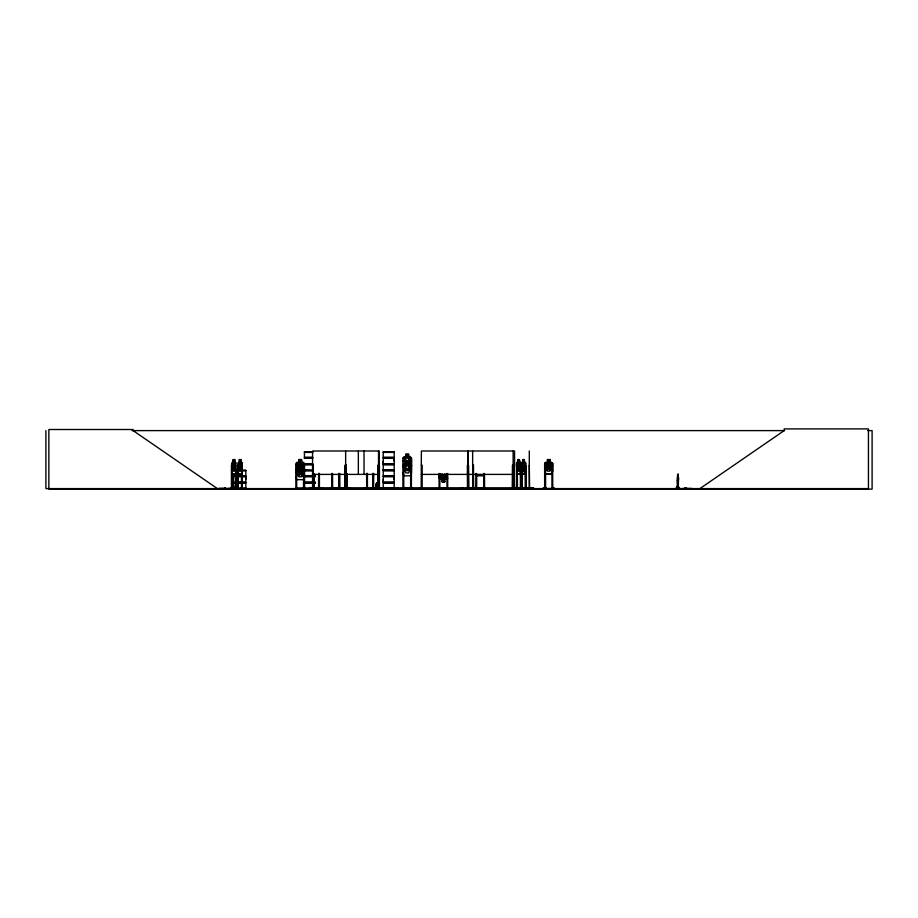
<?xml version="1.0" encoding="UTF-8"?>
<svg xmlns="http://www.w3.org/2000/svg" width="918" height="918" viewBox="0 0 918 918"><rect width="100%" height="100%" fill="white"/><g stroke="black" fill="none" stroke-linecap="round" stroke-linejoin="round"><path stroke-width="1.38" d="M245.817 479.425L245.817 476.729L234.882 476.729M383.242 482.111L383.242 476.729L394.189 476.729L394.178 482.111L383.242 482.111L383.254 479.425M383.242 463.705L383.242 458.334L394.189 458.334L394.178 463.705L383.242 463.705L383.254 461.02M394.178 479.425L394.178 476.729M394.178 461.02L394.178 458.334M350.033 488.169L329.952 488.135L333.59 488.606M511.119 488.124L533.828 488.491L511.096 488.606M233.31 479.804L233.115 487.722L232.816 479.804M233.275 480.206L232.931 487.733M232.92 478.829L233.023 477.142L233.218 479.334M232.92 479.334L233.069 474.181M233.298 486.574L234.205 486.437M234.297 486.804L233.298 486.781M678.299 487.722L678.459 480.206A1.951 0.78 -90 0 0 678.299 477.142L678.287 474.778M376.564 488.537L376.793 482.994L376.988 485.76M233.195 479.804L233.115 475.031M678.482 487.86L677.53 487.722L677.369 480.206A1.951 0.78 -90 0 1 677.53 477.142L677.84 474.181M676.795 486.437L677.622 486.953M677.725 486.976L677.014 486.988L677.461 486.597M376.529 485.76L376.747 482.994M218.243 488.594L220.171 488.353M234.239 488.594L234.319 487.332L232.392 487.332L232.392 488.353M383.139 470.096L394.201 470.257M300.129 467.308C299.911 469.132 305.396 473.263 300.771 466.792C304.776 462.534 301.035 462.19 300.025 466.31M375.829 488.537L376.678 482.994L375.37 488.537M677.541 474.778L678.127 474.09M235.547 474.044L236.075 471.175L235.628 474.044L232.162 474.044L231.806 463.464L233.241 462.442M241.755 474.044L241.744 462.442M242.329 471.186L241.836 474.044L238.37 474.044L238.014 471.186M518.016 462.442L516.96 462.442L516.501 463.464L516.937 474.044L520.403 474.044L520.896 463.452L520.288 462.534M520.403 474.044L520.85 471.175M525.188 473.952L525.842 471.186L525.257 474.044L521.837 474.044L521.929 462.442L521.401 488.606M525.199 474.044L525.75 471.175M375.623 488.537L376.644 482.994M300.197 467.457C300.737 470.027 294.483 472.518 299.578 466.78C295.16 461.49 300.106 463.406 300.152 466M227.675 488.537L245.944 488.169M233.883 488.537L233.964 486.437M512.806 488.537L512.76 487.756M520.403 488.537L520.449 465.219L521.114 465.219L521.103 488.606M517.5 488.594L517.213 465.219L516.559 465.219M525.28 488.169L525.383 465.219L526.048 465.219L526.048 488.606M375.301 488.537L376.587 482.994L378.365 488.537M309.458 488.537L322.516 488.169L304.409 488.594L304.306 487.756M677.014 486.942L677.748 486.873M522.17 463.498L522.893 462.534L522.158 463.498L522.881 471.175L524.247 471.175L524.947 468.868L524.981 463.498L524.247 462.534L524.947 463.498M524.247 471.175L524.981 468.868M369.22 488.491L363.918 488.135L382.508 488.169L371.044 488.548M369.22 488.169L363.907 488.169M304.501 471.186L303.514 474.044L296.755 474.044L295.86 471.186L296.824 473.952L303.445 473.952M303.445 479.563L304.397 476.775L312.636 476.729M304.501 476.786L303.514 479.655L296.755 479.655L295.86 476.786M411.539 465.862L410.553 468.731L403.794 468.731L402.899 465.862M484.107 473.872L483.534 475.822L476.775 475.822L476.27 473.872M470.36 488.169L474.858 488.606M329.929 488.537L333.521 488.537M676.314 488.594L692.161 488.594L684.197 488.353M677.266 488.594L677.553 487.332M542.974 488.537L554.472 488.548M542.986 488.169L546.13 488.124L542.986 488.491M514.562 488.606L514.562 451.002L421.373 451.002L421.201 488.135M439.056 488.491L439.114 473.47M467.17 488.594L467.273 487.756M475.708 488.169L475.891 473.47M238.473 462.442L237.9 488.606M517.041 462.442L516.559 488.606M521.481 463.464L521.849 462.442L522.927 462.442M521.435 463.51L521.872 462.534L525.303 462.534M442.912 474.629C439.011 478.565 442.442 479.437 443.532 475.294C444.519 479.666 447.915 477.945 444.105 474.64M233.287 462.534L232.575 463.498L232.575 468.868L233.287 471.175L234.629 471.175L235.352 463.498L234.687 459.562L233.161 459.562L233.206 462.534L233.287 459.654L234.629 459.654M239.495 462.534L238.783 463.498L238.783 468.868L239.495 471.175L240.837 471.175L241.56 468.868L241.56 463.498L240.837 462.534M232.977 474.09L233.229 474.778M544.73 463.51L545.567 462.534M403.002 458.185L403.863 457.21L410.484 457.21L411.436 458.174L411.402 488.606M402.899 465.242L403.817 464.21L405.779 464.21M447.812 477.957L446.894 478.978L444.932 478.978M241.468 488.548L241.537 473.47M547.426 462.534L546.072 463.498L546.072 468.868L547.426 471.175L549.939 471.175L551.282 468.868L551.282 463.498L549.939 462.534L549.939 459.654L547.426 459.654M699.906 488.606L784.179 430.611L784.179 428.901L868.439 428.901L868.439 488.606L45.9 488.606L45.9 430.611M298.832 468.146L297.398 469.098L297.398 474.468L298.832 476.775L301.529 476.775L302.963 474.468L302.963 469.098L301.529 468.146M402.658 488.548L402.807 487.756M383.219 488.399L383.254 483.189L394.189 483.189L394.189 488.376L383.219 488.594M132.054 430.611L784.615 430.611M867.797 430.611L872.1 430.611L872.1 489.099L48.861 489.099L48.861 429.509L133.133 429.509L133.133 430.611L217.394 488.606M304.42 451.851L312.648 451.851M383.231 451.851L394.201 451.851M312.648 452.069L304.42 452.069L304.443 457.256L312.636 457.256M304.443 452.39L312.636 452.39M383.254 452.39L394.178 452.39M405.871 454.341L408.567 454.33L408.556 457.21L410.002 458.174L410.002 463.544L408.567 465.851L405.882 465.851L404.436 463.544L404.436 458.174L405.871 457.21L405.779 454.238L408.659 454.238L408.659 457.118L410.518 457.118L411.539 458.128L411.539 472.965L410.553 475.822L403.794 475.822L402.899 472.954M405.779 457.118L403.817 457.118L402.899 458.151L402.899 488.606M304.351 457.623L312.682 457.623M383.173 457.623L394.27 457.623M304.351 457.956L312.682 457.956M383.173 457.956L394.27 457.956M304.432 458.334L312.636 458.334M238.382 462.442L239.449 462.442L239.368 459.562L240.895 459.562L240.757 462.534M522.835 459.562L524.385 459.562L524.35 462.442M239.414 459.654L240.837 459.654M298.832 459.654L301.529 459.654L301.529 462.534L302.963 463.498L302.963 468.868L301.529 471.175L298.832 471.175L297.398 468.868L297.398 463.498L298.832 462.534L298.74 459.562L301.62 459.562L301.62 462.442L303.479 462.442L304.501 463.452L304.615 488.548M517.981 459.654L519.404 459.654L520.047 463.498L520.047 468.868L519.324 471.175L517.981 471.175L517.259 468.868L517.936 459.562L519.462 459.562L519.404 462.534M522.881 459.654L524.327 459.654M402.899 460.859L411.539 460.859M405.779 461.329L408.659 461.329L408.659 464.21L410.518 464.21L411.539 465.231L410.702 465.219L410.61 488.606M405.871 461.433L408.567 461.433M234.595 462.442L235.616 462.442M240.803 462.442L241.824 462.442M298.74 462.442L296.778 462.442L295.86 463.464L295.906 488.606M519.37 462.442L520.391 462.442M524.201 462.442L525.326 462.442L525.784 463.498L525.176 462.442M547.369 462.442L545.499 462.442L544.638 463.464L544.649 488.606M550.031 462.442L551.798 462.442L552.751 463.452L551.729 462.534M238.405 462.534L241.801 462.534M296.824 462.534L303.445 462.534M516.972 462.534L520.368 462.534M545.544 462.534L551.764 462.534M405.882 463.544L408.567 463.544M524.247 463.498L522.468 463.487L523.375 466.78L522.422 470.211L523.685 467.411L524.958 470.096L523.983 466.792L524.901 463.487L523.662 466.126L522.87 463.464L522.893 468.868L524.247 468.868M304.432 463.705L312.636 463.705M304.351 464.083L312.682 464.083M383.173 464.083L394.27 464.083M304.351 464.416L312.682 464.416M383.173 464.416L394.27 464.416M403.863 464.313L410.484 464.313M304.432 464.795L312.636 464.795M298.74 465.162L301.62 465.162L301.62 468.042L303.479 468.042L304.501 469.064M235.329 465.219L235.995 465.219M241.537 465.219L242.203 465.219M295.814 465.219L296.606 465.219L296.698 488.606M298.832 465.265L301.529 465.265M304.397 465.219L303.606 465.219L303.514 488.606M312.556 465.219L313.325 465.219L313.348 488.606L313.394 487.756M402.899 465.219L403.69 465.219L403.782 488.606M421.373 465.219L422.165 465.219L422.165 488.606M472.632 465.219L473.47 465.219L473.55 488.606M514.562 465.219L513.77 465.219L513.678 488.606M521.447 465.219L522.112 465.219M529.284 465.219L529.594 488.606M544.626 465.219L545.476 465.219L545.556 488.606M552.774 465.219L551.925 465.219L551.947 488.606M298.74 468.042L296.778 468.042L295.86 469.075L296.824 468.146L303.445 468.146M410.484 468.628L403.863 468.628L403.002 465.851M304.443 469.832L312.648 470.257M383.254 469.832L394.178 469.832L394.189 464.795L383.242 464.795L383.242 469.97L394.201 469.982M235.605 470.257L237.636 470.245M241.767 470.245L245.84 470.257M235.605 470.452L237.613 470.475M241.778 470.452L245.84 470.475L245.817 475.65L234.882 475.65M304.42 470.441L312.648 470.475M235.628 470.785L237.636 470.785M241.767 470.785L245.817 470.785M304.443 470.785L312.636 470.785M383.254 470.785L394.178 470.785M544.638 471.186L545.51 474.044L551.833 474.044L552.751 471.186L552.625 463.498L552.751 488.606L552.854 487.756L551.833 487.756L551.833 488.606M232.197 473.952L235.593 473.952M238.405 473.952L241.801 473.952M516.972 473.952L520.368 473.952M521.872 473.952L525.303 473.952M545.544 473.952L551.764 473.952M312.556 474.399L379.214 474.399M421.373 474.399L514.562 474.399M677.53 475.031L677.645 477.142M304.432 475.65L312.636 475.65M313.772 475.65L315.379 475.65M234.813 476.029L245.909 476.029M304.351 476.029L312.682 476.029M313.83 476.029L315.459 476.029M383.173 476.029L394.27 476.029M234.813 476.362L245.909 476.362M304.351 476.362L312.682 476.362M313.83 476.362L315.459 476.362M383.173 476.362L394.27 476.362M313.772 476.729L315.379 476.729M446.859 478.886L440.238 478.886L439.183 477.968L439.274 474.09M232.851 480.206L232.805 479.334M677.369 480.206L677.645 487.722M444.84 481.766L442.155 481.766L442.155 478.886L440.709 477.922L440.709 473.895M234.882 482.111L245.829 482.111L245.829 476.729M304.432 482.111L312.636 482.111M313.772 482.111L315.379 482.111M234.813 482.478L245.909 482.478M304.351 482.478L312.682 482.478M313.83 482.478L315.459 482.478M383.173 482.478L394.27 482.478M234.813 482.811L245.909 482.811M304.351 482.811L312.682 482.811M313.83 482.811L315.459 482.811M383.173 482.811L394.27 482.811M234.882 483.189L245.829 483.189L245.829 488.376M304.432 483.189L312.636 483.189M313.772 483.189L315.379 483.189M679.022 487.332L676.382 487.332L676.382 488.353M231.359 487.756L232.162 487.756M235.26 487.756L236.064 487.756M237.567 487.756L238.37 487.756M241.468 487.756L242.272 487.756M296.698 487.756L295.722 487.756L295.722 488.606M303.514 487.756L304.489 487.756M514.723 487.883L309.791 487.883L309.791 488.606M516.478 487.756L517.282 487.756M520.38 487.756L521.183 487.756M521.367 487.756L522.181 487.756M525.314 487.756L526.129 487.756L526.094 488.606M529.204 487.756L529.812 488.548M545.556 487.756L544.546 487.756L544.546 488.606M224.256 487.986L225.541 487.986M296.698 487.997L303.514 487.997M403.782 487.997L410.61 487.997M439.997 487.997L446.825 487.997M476.775 487.997L483.602 487.997M684.862 487.986L686.159 487.986M304.443 488.227L322.516 488.169M383.254 488.227L394.178 488.227M511.154 488.158L533.828 488.169M551.305 488.169L554.415 488.169L551.248 488.606M676.474 488.146L678.93 488.146M245.955 488.537L218.335 488.594M382.531 488.537L370.952 488.124M514.711 488.537L514.654 487.756M468.765 488.594L468.57 465.219L467.365 465.219L467.469 488.606L467.687 487.756M232.139 487.756L232.162 488.548M439.274 477.922L442.063 478.978L442.051 481.858L444.932 481.858L444.84 478.886L446.274 477.922L446.274 473.895M525.291 462.442L525.784 488.606M520.311 462.442L520.85 488.606M241.721 462.534L242.203 488.606M235.536 462.442L236.029 488.606M235.995 463.498L235.513 462.534L232.197 462.534L231.726 463.464L231.692 488.606M522.17 468.868L522.893 471.175M403.002 472.942L403.863 475.731M544.73 471.175L545.567 473.952M377.069 482.994L377.688 485.76M232.139 488.491L232.093 465.219L231.428 465.219L231.428 488.606M377.367 488.537L376.919 482.994L378.032 488.537L377.964 465.219L379.432 465.219L379.432 488.606M521.435 471.175L521.837 474.044M516.627 471.175L517.029 474.044M238.496 473.952L238.06 463.51M377 482.994L377.413 485.76M678.93 487.332L679.022 488.353M677.954 487.332L677.954 488.146M677.461 487.332L677.461 488.146M677.277 486.437L677.277 488.146M677.151 486.437L677.151 488.146M676.922 486.437L676.795 488.146M552.544 487.756L552.567 488.606M552.143 487.756L552.131 488.606M549.974 462.534L550.066 459.562L547.335 459.562L547.461 462.534M545.372 465.219L545.372 488.606M544.856 487.756L544.833 488.606M529.296 451.002L529.284 488.606M525.658 463.498L525.601 488.606M524.293 459.562L524.201 474.044M522.916 459.562L522.973 462.534M522.112 473.47L522.181 488.606M521.894 487.756L521.894 488.606L521.849 465.219M520.667 487.756L520.667 488.606M518.062 459.654L518.062 462.534M516.949 465.219L516.995 488.606M516.823 465.219L516.868 488.606M513.862 487.756L513.862 488.606M513.518 487.883L513.518 488.606M513.254 488.606L513.311 465.219L512.474 465.219L512.393 488.606M513.162 451.002L513.059 488.606L513.036 487.756M512.634 465.219L512.554 488.606M484.578 487.756L484.601 488.606L484.486 473.47M483.683 473.47L483.775 488.606M483.591 487.756L483.602 488.606M476.775 487.756L476.775 488.606M476.683 473.47L476.683 488.606M475.983 487.756L475.983 488.606M473.321 465.219L473.401 488.606M473.195 487.756L473.218 488.606M472.919 487.756L472.896 488.606M472.793 465.219L472.713 488.606M472.632 451.002L472.69 488.606M468.467 487.756L468.478 488.606L468.157 451.002M468.065 487.756L468.065 488.606M467.767 451.002L467.859 488.606M466.574 487.883L466.574 488.606M462.97 487.883L462.97 488.606M461.765 487.883L461.765 488.606M460.549 487.883L460.549 488.606M447.709 473.47L447.709 488.606L447.617 487.756M446.917 473.47L447.009 488.606M446.825 487.756L446.825 488.606M444.84 473.895L444.84 477.922L442.155 477.922L442.155 473.895M440.009 487.756L440.009 488.606M439.906 473.47L439.814 488.606M439.022 487.756L438.942 488.606M422.257 487.756L422.257 488.606M421.465 487.756L421.603 488.606M420.398 487.883L420.398 488.606M419.905 487.883L419.905 488.606M411.585 487.756L411.551 488.606M410.794 487.756L410.794 488.606M403.599 487.756L403.599 488.606M398.71 488.606L395.107 488.606M393.019 488.606L389.37 488.606M380.236 487.883L380.236 488.606M379.283 488.606L379.214 451.002L312.556 451.002L312.556 488.606M379.088 487.756L379.031 488.606M378.87 465.219L378.859 488.606M378.732 465.219L378.709 488.606M378.514 451.002L378.514 486.345M378.423 487.756L378.583 488.606M378.308 487.756L378.273 488.606M378.182 465.219L378.113 488.606M373.695 487.756L373.695 488.606M373.615 473.47L373.569 488.606M373.431 473.47L373.305 488.606M373.087 487.756L373.121 488.606M372.983 473.47L372.915 488.606M372.8 473.47L372.731 488.606M369.484 487.883L369.484 488.606M368.279 487.883L368.279 488.606M367.407 473.47L367.475 488.606M367.223 473.47L367.292 488.606M367.097 487.756L367.12 488.606M366.775 473.47L366.902 488.606M366.592 473.47L366.707 488.606M366.523 487.756L366.523 488.606M364.033 451.002L364.033 474.399M358.341 451.002L358.341 474.399M346.901 473.665L346.97 488.606M346.694 473.665L346.752 488.606M346.568 487.756L346.591 488.606M346.338 473.665L346.476 488.606M346.27 488.606L346.201 465.219L345.076 465.219L345.007 488.606M345.983 465.219L346.052 488.606M345.856 465.219L345.799 488.606M345.638 451.002L345.707 488.606M345.501 473.665L345.489 488.606M345.294 465.219L345.225 488.606M339.867 487.756L339.867 488.606L339.786 473.47M339.534 487.756L339.557 488.606M339.063 473.47L339.155 488.606M338.937 473.47L338.845 488.606M332.752 487.756L332.752 488.606M332.546 473.47L332.626 488.606M332.419 487.756L332.442 488.606M331.937 473.47L331.937 488.606L331.823 473.47M331.731 487.756L331.731 488.606M319.418 473.47L319.418 488.606M319.2 473.47L319.269 488.606M319.074 487.756L319.108 488.606M318.856 473.47L318.787 488.606M318.638 473.47L318.58 488.606M313.967 487.756L313.967 488.606M313.899 473.47L313.899 488.606M313.692 473.47L313.749 488.606M313.118 465.219L313.13 488.606M312.981 487.756L312.866 488.606L312.763 465.219M311.5 487.883L311.5 488.606M303.697 487.756L303.697 488.606M296.514 487.756L296.514 488.606M245.909 488.606L227.721 488.606M241.939 465.219L241.939 488.606M241.801 465.219L241.755 488.606M239.449 459.562L239.414 462.534M238.313 488.606L238.301 465.219L237.636 465.219L237.601 488.606M238.083 487.756L238.083 488.606M235.777 487.756L235.777 488.606M235.731 465.219L235.639 488.606M235.547 487.756L235.547 488.606M235.329 473.47L235.318 488.606M234.549 459.654L234.549 462.534M234.101 486.437L234.067 488.146M232.713 487.332L232.713 488.353M231.829 473.47L231.875 488.606M225.862 488.353L223.935 488.353M222.844 488.353L220.917 488.353M235.111 470.096L233.861 467.411L232.587 470.096L233.551 466.78L232.724 463.441L233.838 466.126L235.054 463.487L234.147 466.792L235.111 470.096M241.319 470.096L240.068 467.411L238.795 470.096L239.759 466.78L238.932 463.441L240.034 466.126L241.262 463.487L240.355 466.792L241.319 470.096M520.024 470.096L518.773 467.411L517.523 470.211L518.463 466.78L517.637 463.441L519.324 463.498L519.324 468.868L517.981 468.868L517.959 463.464L518.75 466.126L519.978 463.487L519.06 466.792L520.024 470.096M551.087 470.096L550.215 470.188L548.735 467.411C547.725 471.955 544.466 470.303 548.161 466.78C544.604 463.487 547.782 461.743 548.689 466.126C549.572 461.743 552.957 463.464 549.274 466.792L551.087 470.096M302.699 475.708L301.724 475.719L300.197 473.011C299.05 477.589 295.676 475.903 299.578 472.38C295.768 469.075 299.165 467.354 300.14 471.726C301.23 467.595 304.673 468.467 300.771 472.403L302.699 475.708M410.002 470.647L408.567 472.942L405.871 472.942L404.436 470.647L404.436 465.265L405.871 464.313L405.871 458.174L408.567 458.174L408.556 464.313L410.002 465.265L410.002 470.647M394.201 452.046L383.231 452.046L383.254 457.256L394.189 457.256L394.189 452.069M408.085 454.812L406.353 454.812L406.353 455.776L408.085 455.776L408.085 454.812M234.4 460.136L233.528 460.136L233.528 461.1L234.4 461.1L234.4 460.136M240.596 460.136L239.736 460.136L239.736 461.1L240.596 461.1L240.596 460.136M301.047 460.136L299.314 460.136L299.314 461.1L301.047 461.1L301.047 460.136M519.083 460.136L518.222 460.136L518.222 461.1L519.083 461.1L519.083 460.136M524.006 460.136L523.122 460.136L523.122 461.1L524.006 461.1L523.983 460.136M549.492 460.136L547.874 460.136L547.874 461.1L549.492 461.1L549.492 460.136M408.085 461.915L406.353 461.915L406.353 462.867L408.085 462.867L408.085 461.915M234.629 463.498L233.287 463.498L233.287 468.868L234.629 468.868L234.629 463.498M240.837 463.498L239.495 463.498L239.495 468.868L240.837 468.868L240.837 463.498M301.529 463.498L298.832 463.498L298.832 468.868L301.529 468.868L301.529 463.498M549.939 463.498L547.426 463.498L547.426 468.868L549.939 468.868L549.939 463.498M408.567 465.265L405.871 465.265L405.871 470.647L408.567 470.647L408.567 465.265M301.047 465.747L299.314 465.747L299.314 466.7L301.047 466.7L301.047 465.747M301.529 469.098L298.832 469.098L298.832 474.468L301.529 474.468L301.529 469.098M394.201 470.441L383.231 470.441L383.254 475.65L394.189 475.65L394.189 470.475M444.358 480.321L442.637 480.321L442.637 481.284L444.358 481.284L444.358 480.321"/></g></svg>
